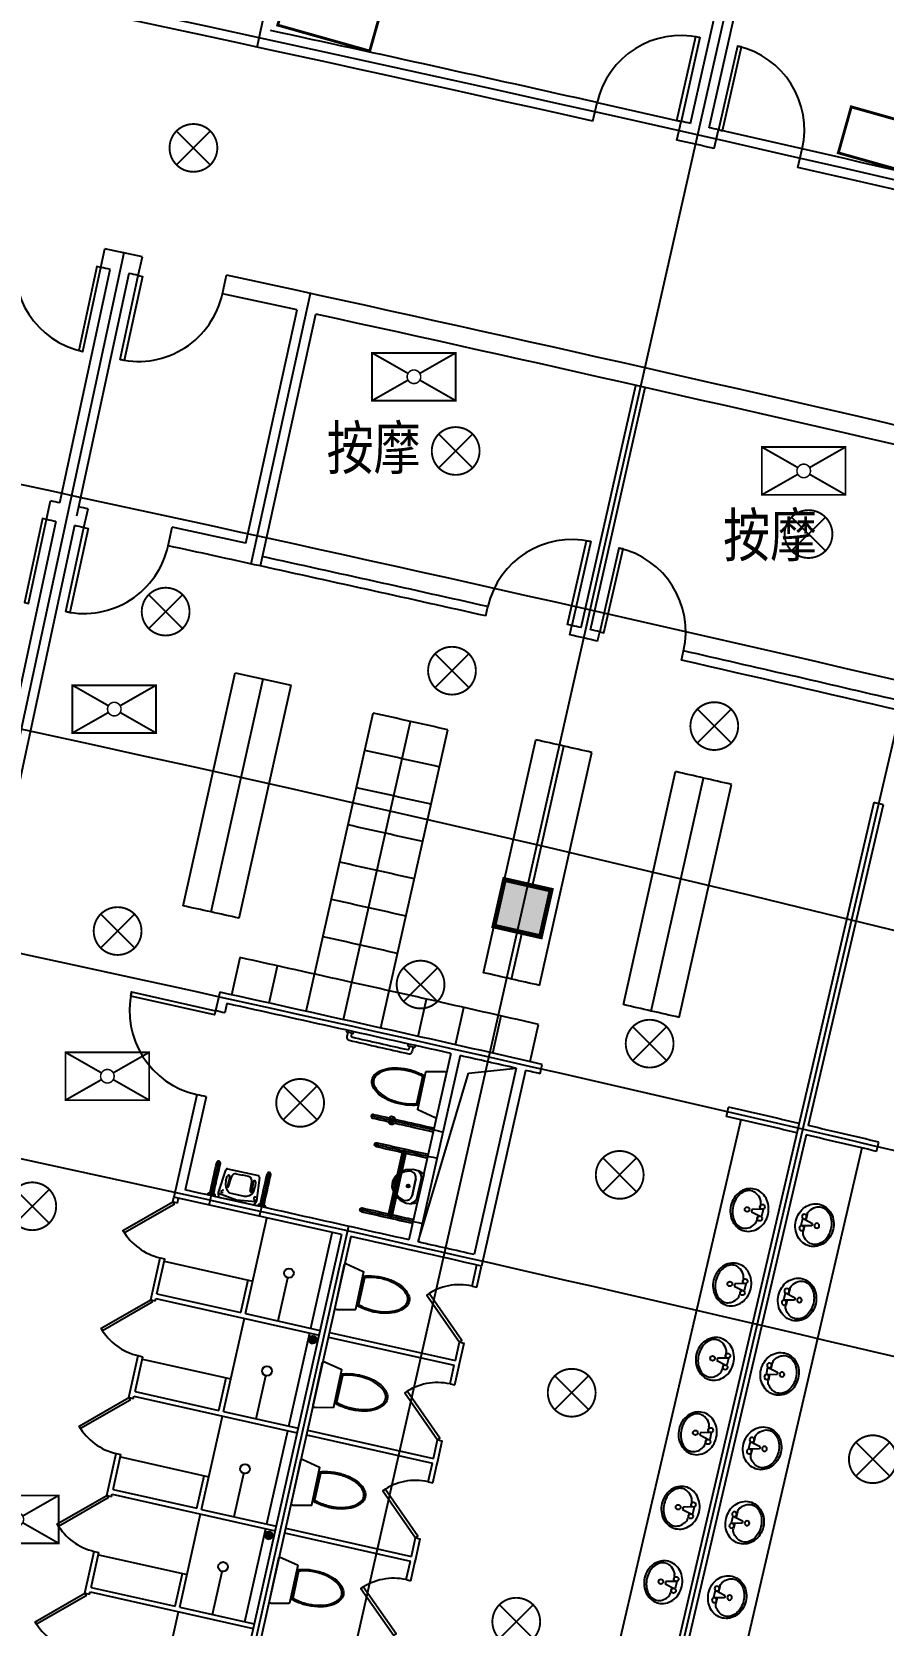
# Model space of a CAD drawing. Extents: x 23618587 to 48466785, y 42305484 to 86624613.
# Drawn here: x 24261250 to 24270158, y 43347831 to 43364513 of the extents above; entities that cross this region are included whole.
import ezdxf

# ---------------------------------------------------------------- set-up
doc = ezdxf.new("R2010")
doc.units = 0
doc.header["$MEASUREMENT"] = 0
doc.layers.get('0').update_dxf_attribs({"linetype": 'CONTINUOUS'})
for name, color, linetype in [('AC-W', 7, 'CONTINUOUS'), ('设备-动力', 3, 'CONTINUOUS'), ('设备-照明', 3, 'CONTINUOUS'), ('设备-箱柜', 3, 'CONTINUOUS')]:
    doc.layers.add(name, color=color, linetype=linetype)
doc.styles.add('ATT', font='txt')
doc.styles.add('IDQSTYLE', font='simplex.shx', dxfattribs={"width": 0.7, "bigfont": 'hzfs1.shx'})
doc.styles.add('Q1', font='SimSun.ttf', dxfattribs={"width": 0.8, "height": 450})

# ---------------------------------------------------------------- blocks, each defined once
blk = doc.blocks.new('15PLAV04')
at = {"color": 0, "linetype": 'ByBlock'}
for p, q in [((2.5, -1.5), (2.5, 1.5)), ((7, 0.5), (3, 1.5)), ((4, 1.25), (4, 3.635323)), ((7, -0.5), (7, 0.5)), ((3, -1.5), (7, -0.5)), ((4, -3.628449), (4, -1.25))]:
    blk.add_line(p, q, dxfattribs=at)
blk.add_lwpolyline([(8, 9, 0.109452), (4.986152, 8.332258, 0.102376), (2.343146, 6.363961, 0.093737), (0.622313, 3.491319, 0.088426), (0, 0, 0.088426), (0.622313, -3.491319, 0.093737), (2.343146, -6.363961, 0.102376), (4.986152, -8.332258, 0.109452), (8, -9, 0.109452), (11.013848, -8.332258, 0.102376), (13.656854, -6.363961, 0.093737), (15.377687, -3.491319, 0.088426), (16, 0, 0.088426), (15.377687, 3.491319, 0.093737), (13.656854, 6.363961, 0.102376), (11.013848, 8.332258, 0.109452)], format="xyb", close=True, dxfattribs=at)
for centre in [(3, 2.5), (9, 0), (3, -2.5)]:
    blk.add_circle(centre, 1, dxfattribs=at)
for centre, radius, start, end in [((9.915843, 1.787992), 6.448105, 118.911201, 143.130102), ((9, 3.446272), 4.553728, 90, 118.911201), ((9, 3.446272), 4.553728, 61.088799, 90), ((8.084157, 1.787992), 6.448105, 36.869898, 61.088799), ((7, 3.635323), 3, 146.09549, 180), ((11.358035, 0.706347), 8.250845, 143.130102, 146.09549), ((6.641965, 0.706347), 8.250845, 17.257939, 36.869898), ((4.368267, 0), 10.631733, 0, 17.257939), ((4.368267, 0), 10.631733, 342.742061, 0), ((7, -3.628449), 3, 180, 212.259808), ((9.915843, -1.787992), 6.448105, 212.259808, 241.088799), ((8.084157, -1.787992), 6.448105, 298.911201, 323.130102), ((6.641965, -0.706347), 8.250845, 323.130102, 342.742061), ((9, -3.446272), 4.553728, 241.088799, 270), ((9, -3.446272), 4.553728, 270, 298.911201)]:
    blk.add_arc(centre, radius, start, end, dxfattribs=at)
at = {"color": 0, "linetype": 'ByBlock', "style": 'ATT'}
for tag, p, flags in [('ITEM', (0, -17.5), 3), ('ROOM_NUMBER', (0, -26.5), 1)]:
    blk.add_attdef(tag, p, '', height=6, dxfattribs=dict(at, flags=flags))
blk = doc.blocks.new('WC-3')
for points in [[(382, 218, 0.033558), (397, 269, 0.056391), (412, 405, 0.056391), (397, 541, 0.070142), (358, 644, 0.106098), (290, 721, 0.162033), (225, 743, 0.162033), (161, 721, 0.106098), (93, 644, 0.070142), (54, 541, 0.056391), (38, 405, 0.056391), (54, 269, 0.033558), (69, 218)], [(55, 405, -0.056391), (70, 537, -0.070142), (108, 636, -0.106098), (170, 708, -0.162033), (225, 726, -0.162033), (280, 708, -0.106098), (343, 636, -0.070142), (381, 537, -0.056391), (396, 405, -0.056391), (381, 273, -0.027675), (369, 232), (81, 232, -0.027675), (70, 273, -0.056391)], [(-20, 24, 0.477064), (0, 0), (463, 0, 0.477064), (473, 12), (431, 207, 0.354037), (426, 211), (24, 211, 0.354037), (19, 207)]]:
    blk.add_lwpolyline(points, format="xyb", close=True)
blk = doc.blocks.new('HC000426')
at = {"color": 0, "linetype": 'Continuous', "const_width": 0.3}
blk.add_lwpolyline([(5, 2.5), (-5, 2.5), (-5, -2.5), (5, -2.5)], close=True, dxfattribs=at)
at = {"color": 0, "style": 'IDQSTYLE', "width": 0.7}
blk.add_attdef('PSFHATT', (7, -2.5), '', height=2.5, dxfattribs=at)
blk = doc.blocks.new('HC001494')
at = {"color": 0, "linetype": 'Continuous'}
for p, q in [((-1.77, 1.77), (1.77, -1.77)), ((1.77, 1.77), (-1.77, -1.77))]:
    blk.add_line(p, q, dxfattribs=at)
at = {"color": 0, "linetype": 'Continuous', "const_width": 0.2}
blk.add_lwpolyline([(1.77, -1.77, 0.198912), (2.5, 0, 0.198912), (1.77, 1.77, 0.198912), (0, 2.5, 0.198912), (-1.77, 1.77, 0.198912), (-2.5, 0, 0.198912), (-1.77, -1.77, 0.198912), (0, -2.5, 0.198912)], format="xyb", close=True, dxfattribs=at)
at = {"color": 0, "style": 'IDQSTYLE', "width": 0.7}
blk.add_attdef('PSFHATT', (4.5, -2.5), '', height=2.5, dxfattribs=at)
blk = doc.blocks.new('HC000704')
at = {"color": 0, "linetype": 'Continuous', "const_width": 0.2}
for points in [[(-0.61, 0.35), (-4.38, 2.5)], [(-4.38, 2.5), (4.37, 2.5), (4.37, -2.5), (-4.38, -2.5), (-4.38, 2.5)], [(4.37, 2.5), (0.61, 0.35)], [(-0.61, -0.35), (-4.38, -2.5)], [(0.61, -0.35), (4.37, -2.5)]]:
    blk.add_lwpolyline(points, dxfattribs=at)
at = {"color": 0, "linetype": 'Continuous', "const_width": 0.16}
blk.add_lwpolyline([(0, -0.71, 0.198912), (0.5, -0.5, 0.198912), (0.71, 0, 0.198912), (0.5, 0.5, 0.198912), (0, 0.71, 0.198912), (-0.5, 0.5, 0.198912), (-0.71, 0, 0.198912), (-0.5, -0.5, 0.198912)], format="xyb", close=True, dxfattribs=at)
at = {"color": 0, "style": 'IDQSTYLE', "width": 0.7}
blk.add_attdef('PSFHATT', (6.37, -2.5), '', height=2.5, dxfattribs=at)

msp = doc.modelspace()

# ---------------------------------------------------------------- hatches: boundary and pattern name
at = {"layer": 'AC-W'}
h = msp.add_hatch(dxfattribs=at)
h.set_pattern_fill('ANSI37', scale=4, angle=-70.72558463, style=0)
h.set_pattern_definition([(332.360699, (24148754.122, 43474348.291), (5.8915783, 11.2507469), []), (62.360699, (24148754.122, 43474348.291), (-11.2507469, 5.8915783), [])])
h.paths.add_polyline_path([(24264228.51475, 43350820.54882, 1), (24264148.51475, 43350820.54882, 1)])
h = msp.add_hatch(dxfattribs=at)
h.set_pattern_fill('ANSI37', scale=4, angle=-70.72558463, style=0)
h.set_pattern_definition([(332.360699, (24148294.615, 43472299.18), (5.8915783, 11.2507469), []), (62.360699, (24148294.615, 43472299.18), (-11.2507469, 5.8915783), [])])
h.paths.add_polyline_path([(24263769.00828, 43348771.43833, 1), (24263689.00828, 43348771.43833, 1)])

# ---------------------------------------------------------------- linework, layer by layer
at = {"layer": 'AC-W', "color": 7, "ltscale": 300}
for p, q in [((24262985.28361, 43340318.06729), (24280721.08484, 43418686.19764)), ((24263606.75806, 43364353.33562), (24265538.30785, 43373245.97951)), ((24263544.17814, 43358942.21609), (24264165.47366, 43361774.88125)), ((24270994.45597, 43360230.51137), (24267352.58704, 43344599.25017))]:
    msp.add_line(p, q, dxfattribs=at)
at = {"layer": 'AC-W', "color": 7}
for p, q in [((24268141.16528, 43363553.09354), (24268494.337, 43365113.6324)), ((24268336.23219, 43363508.94718), (24268689.40635, 43365069.49683)), ((24267121.63831, 43363577.63307), (24267165.38834, 43363772.78926)), ((24267165.38834, 43363772.78926), (24268043.58969, 43363575.14785)), ((24267999.51537, 43363380.06465), (24268043.58969, 43363575.14785)), ((24268389.57715, 43363291.78823), (24268433.79555, 43363486.83882)), ((24269311.51991, 43363287.08974), (24268433.79555, 43363486.83882)), ((24269266.9774, 43363092.11291), (24269311.51991, 43363287.08974)), ((24261973.14903, 43362046.37878), (24262015.19916, 43362241.90829)), ((24262364.10424, 43361962.14905), (24262406.29948, 43362157.64729)), ((24261544.34198, 43359581.42885), (24262070.87555, 43362025.35246)), ((24262266.38944, 43361983.22977), (24261718.79453, 43359441.54922)), ((24263243.52425, 43361771.57132), (24263286.04592, 43361966.99882)), ((24263489.346, 43359158.98719), (24264024.94559, 43361600.93995)), ((24263641.85425, 43358920.783), (24264220.30181, 43361558.09198)), ((24261404.49293, 43359406.94111), (24261446.54269, 43359602.47069)), ((24261502.2193, 43359385.91496), (24258774.77539, 43346726.39065)), ((24261795.44777, 43359322.71145), (24261837.64338, 43359518.20961)), ((24261697.73318, 43359343.79227), (24258970.28928, 43346684.26796)), ((24262674.8658, 43359132.12856), (24262717.38947, 43359327.55563)), ((24266000.44367, 43358397.43339), (24266022.3258, 43358495.00988)), ((24266878.38463, 43358199.77561), (24266900.43053, 43358297.31524)), ((24267170.9577, 43358133.56224), (24267193.05817, 43358231.08952)), ((24268048.4541, 43357933.94005), (24268070.71824, 43358031.43009)), ((24263379.0332, 43357801.89948), (24263964.9157, 43357672.49737)), ((24270060.81444, 43356443.58231), (24267349.25155, 43344805.28656)), ((24270158.20603, 43356420.89141), (24269375.36988, 43353060.88133)), ((24263216.15632, 43354457.98696), (24263172.39301, 43354262.83003)), ((24263291.92571, 43354338.85883), (24263270.04386, 43354241.27949)), ((24264543.01855, 43354063.12949), (24264540.83027, 43354053.50581)), ((24264558.11479, 43354039.31834), (24264547.00072, 43353990.44047)), ((24264621.02697, 43354045.39008), (24264618.83706, 43354035.75925)), ((24264597.11786, 43354030.44363), (24264590.43892, 43354001.07074)), ((24265186.4178, 43353916.94206), (24265184.2797, 43353907.4499)), ((24265201.59121, 43353893.28963), (24265194.99852, 43353864.02116)), ((24265240.60508, 43353884.46243), (24265229.62211, 43353835.70318)), ((24265264.46242, 43353899.36259), (24265262.31166, 43353889.81423)), ((24265173.29196, 43353858.66946), (24265173.28793, 43353858.65159)), ((24265634.30963, 43353816.1316), (24265196.39486, 43351863.30655)), ((24265731.85751, 43353794.12185), (24265294.23186, 43351842.5861)), ((24265294.23186, 43351842.5861), (24265819.48691, 43353611.07225)), ((24265819.48691, 43353611.07225), (24266317.05832, 43353661.67784)), ((24266317.05832, 43353661.67784), (24265879.43169, 43351710.13772)), ((24266414.57738, 43353639.53959), (24265955.06919, 43351590.42145)), ((24266567.75405, 43353604.7273), (24266589.93021, 43353702.23739)), ((24262975.46046, 43353384.63448), (24262734.76566, 43352311.28673)), ((24263073.11144, 43353363.08451), (24262854.29812, 43352387.31441)), ((24268518.401, 43353157.23928), (24268540.94412, 43353254.66519)), ((24269352.67898, 43352963.48974), (24267446.64315, 43344782.59565)), ((24270089.28879, 43352791.24403), (24270112.12743, 43352888.60109)), ((24265125.71451, 43352780.94001), (24264981.32779, 43352136.92722)), ((24265164.74559, 43352772.1893), (24265020.35886, 43352128.17651)), ((24263203.64964, 43352361.13514), (24263278.74536, 43352595.29855)), ((24263298.10579, 43352609.3163), (24263620.57089, 43352537.3562)), ((24263386.70842, 43352556.95367), (24263451.41146, 43352542.51479)), ((24263456.96525, 43352541.27542), (24263451.41146, 43352542.51479)), ((24263521.66829, 43352526.83654), (24263456.96525, 43352541.27542)), ((24265073.81089, 43352549.43261), (24265050.34758, 43352528.35352)), ((24265148.56002, 43352577.2812), (24265117.49934, 43352561.45533)), ((24265163.92437, 43352598.98644), (24265121.99049, 43352581.48736)), ((24265204.56739, 43352584.48298), (24265148.56002, 43352577.2812)), ((24265235.19553, 43352602.7976), (24265163.92437, 43352598.98644)), ((24265205.2219, 43352584.4526), (24265204.56739, 43352584.48298)), ((24265227.95776, 43352579.37064), (24265205.2219, 43352584.4526)), ((24265247.64252, 43352567.07933), (24265227.95776, 43352579.37064)), ((24265303.86634, 43352582.72081), (24265235.19553, 43352602.7976)), ((24265261.90192, 43352549.0612), (24265247.64252, 43352567.07933)), ((24265269.01606, 43352527.48948), (24265261.90192, 43352549.0612)), ((24265350.708, 43352550.76673), (24265283.27407, 43352249.07852)), ((24265283.27407, 43352249.07852), (24265350.708, 43352550.76673)), ((24265323.64905, 43352540.64533), (24265296.19592, 43352585.34756)), ((24265351.99564, 43352552.0323), (24265303.86634, 43352582.72081)), ((24265324.5616, 43352539.06226), (24265323.64905, 43352540.64533)), ((24265328.11867, 43352528.2764), (24265324.5616, 43352539.06226)), ((24263230.79866, 43352362.20899), (24263236.84997, 43352389.3259)), ((24263236.84997, 43352389.3259), (24263256.90965, 43352384.84945)), ((24263280.51522, 43352482.05605), (24263294.90158, 43352529.44902)), ((24263322.54542, 43352523.29764), (24263295.59182, 43352431.38429)), ((24263309.32023, 43352424.75455), (24263337.92116, 43352520.66116)), ((24263535.51117, 43352374.27863), (24263550.39752, 43352473.24573)), ((24263565.4354, 43352469.09523), (24263550.7557, 43352374.44288)), ((24263585.94459, 43352413.89758), (24263593.07179, 43352462.91047)), ((24263632.13501, 43352516.43744), (24263600.55371, 43352272.56351)), ((24265024.48814, 43352478.17298), (24265018.01797, 43352422.19279)), ((24265018.01797, 43352422.19279), (24265022.85579, 43352392.32173)), ((24265022.85579, 43352392.32173), (24265033.5425, 43352369.8222)), ((24265050.34758, 43352528.35352), (24265024.48814, 43352478.17298)), ((24265040.27319, 43352460.67638), (24265038.66234, 43352405.83403)), ((24265038.66234, 43352405.83403), (24265040.44423, 43352400.60619)), ((24265061.14091, 43352511.40509), (24265040.27319, 43352460.67638)), ((24265066.6041, 43352517.28793), (24265061.14091, 43352511.40509)), ((24265268.12687, 43352504.96605), (24265228.25805, 43352326.59955)), ((24265228.25805, 43352326.59955), (24265268.12687, 43352504.96605)), ((24265268.12687, 43352504.96605), (24265269.01606, 43352527.48948)), ((24265327.67408, 43352517.01468), (24265276.76364, 43352289.24985)), ((24265327.67408, 43352517.01468), (24265328.11867, 43352528.2764)), ((24262723.90906, 43352262.47311), (24262734.85112, 43352311.26787)), ((24262723.90906, 43352262.47311), (24262772.6974, 43352251.53248)), ((24262772.6974, 43352251.53248), (24262783.63803, 43352300.32083)), ((24263102.65062, 43352352.38494), (24263161.21024, 43352339.31699)), ((24263208.20745, 43352308.33733), (24263203.64964, 43352361.13514)), ((24263393.16598, 43352281.50719), (24263203.86578, 43352350.07404)), ((24263573.9818, 43352226.7125), (24263208.20745, 43352308.33733)), ((24263250.85835, 43352357.73255), (24263230.79866, 43352362.20899)), ((24263593.62263, 43352262.83642), (24263393.16598, 43352281.50719)), ((24263575.80815, 43352313.68526), (24263569.75684, 43352286.56835)), ((24263569.75684, 43352286.56835), (24263589.81653, 43352282.09191)), ((24263600.55371, 43352272.56351), (24263573.9818, 43352226.7125)), ((24263595.86784, 43352309.20881), (24263575.80815, 43352313.68526)), ((24263629.68719, 43352234.77343), (24263688.24681, 43352221.70548)), ((24265063.13083, 43352318.95369), (24265103.31215, 43352279.25753)), ((24265067.75073, 43352339.55999), (24265091.64228, 43352309.9659)), ((24265091.64228, 43352309.9659), (24265136.89143, 43352281.71201)), ((24265103.31215, 43352279.25753), (24265167.99521, 43352248.93478)), ((24265136.89143, 43352281.71201), (24265159.57817, 43352276.41543)), ((24265159.57817, 43352276.41543), (24265182.65264, 43352278.93673)), ((24265167.99521, 43352248.93478), (24265227.54407, 43352241.26776)), ((24265182.65264, 43352278.93673), (24265203.33171, 43352288.97183)), ((24265203.33171, 43352288.97183), (24265219.12119, 43352305.31033)), ((24265261.9598, 43352268.89105), (24265216.12874, 43352241.36804)), ((24265219.12119, 43352305.31033), (24265228.11663, 43352325.98157)), ((24265284.15926, 43352248.5436), (24265227.54409, 43352241.26776)), ((24265228.11663, 43352325.98157), (24265228.25804, 43352326.59954)), ((24265261.9598, 43352268.89105), (24265270.5523, 43352276.36946)), ((24265270.5523, 43352276.36946), (24265275.94593, 43352286.2839)), ((24265275.94593, 43352286.2839), (24265276.76364, 43352289.24985)), ((24263486.33366, 43351092.28778), (24263710.61659, 43352092.44885)), ((24264491.85277, 43351920.57541), (24263113.33334, 43345773.24391)), ((24264589.42946, 43351898.69415), (24263210.91003, 43345751.36265)), ((24264169.37049, 43350939.11896), (24264393.65342, 43351939.28003)), ((24262494.15582, 43351237.91787), (24262592.62149, 43351677.01297)), ((24262559.35511, 43351300.15976), (24262641.40984, 43351666.07234)), ((24262592.62149, 43351677.01297), (24262641.40984, 43351666.07234)), ((24262635.93952, 43351641.67817), (24263562.91808, 43351433.80619)), ((24265856.77388, 43351380.59208), (24265906.31029, 43351601.49338)), ((24265905.56222, 43351369.65145), (24265955.06919, 43351590.42145)), ((24263437.54532, 43351103.22841), (24263514.12973, 43351444.74683)), ((24263827.85208, 43351015.70337), (24263929.05291, 43351466.99556)), ((24265856.77388, 43351380.59208), (24265905.56222, 43351369.65145)), ((24262494.15582, 43351237.91787), (24262542.94416, 43351226.97724)), ((24262542.94416, 43351226.97724), (24262548.41448, 43351251.37141)), ((24262548.41448, 43351251.37141), (24264256.00655, 43350868.44935)), ((24262559.35511, 43351300.15976), (24263437.54532, 43351103.22841)), ((24263256.58043, 43350067.73253), (24263475.39303, 43351043.49943)), ((24263486.33366, 43351092.28778), (24264266.94718, 43350917.23769)), ((24263939.61726, 43349914.56371), (24264158.42986, 43350890.33061)), ((24264364.43848, 43350895.37558), (24265681.72379, 43350599.97856)), ((24264353.49785, 43350846.58724), (24265670.78316, 43350551.19022)), ((24265681.72379, 43350599.97856), (24265725.48631, 43350795.13194)), ((24265719.57151, 43350540.24959), (24265774.27466, 43350784.19131)), ((24265725.48631, 43350795.13194), (24265774.27466, 43350784.19131)), ((24262264.40258, 43350213.36262), (24262362.86825, 43350652.45773)), ((24262329.60187, 43350275.60451), (24262411.6566, 43350641.5171)), ((24262362.86825, 43350652.45773), (24262411.6566, 43350641.5171)), ((24262406.18628, 43350617.12293), (24263333.16484, 43350409.25095)), ((24265627.02064, 43350356.03684), (24265670.78316, 43350551.19022)), ((24265675.80899, 43350345.09621), (24265725.31595, 43350565.8662)), ((24263207.79208, 43350078.67317), (24263284.37649, 43350420.19158)), ((24263598.09884, 43349991.14812), (24263699.29967, 43350442.44031)), ((24262264.40258, 43350213.36262), (24262313.19093, 43350202.42199)), ((24262313.19093, 43350202.42199), (24262318.66124, 43350226.81617)), ((24262318.66124, 43350226.81617), (24264026.25332, 43349843.8941)), ((24262329.60187, 43350275.60451), (24263207.79208, 43350078.67317)), ((24265627.02064, 43350356.03684), (24265675.80899, 43350345.09621)), ((24263256.58043, 43350067.73253), (24264037.19395, 43349892.68245)), ((24263026.82719, 43349043.17729), (24263245.6398, 43350018.94419)), ((24263709.86402, 43348890.00847), (24263928.67663, 43349865.77537)), ((24264134.68524, 43349870.82034), (24265451.97056, 43349575.42332)), ((24264123.74461, 43349822.03199), (24265441.02993, 43349526.63497)), ((24265451.97056, 43349575.42332), (24265495.73308, 43349770.5767)), ((24265489.81827, 43349515.69434), (24265544.52142, 43349759.63607)), ((24265495.73308, 43349770.5767), (24265544.52142, 43349759.63607)), ((24262034.64934, 43349188.80738), (24262133.11502, 43349627.90248)), ((24262099.84863, 43349251.04927), (24262181.90336, 43349616.96185)), ((24262133.11502, 43349627.90248), (24262181.90336, 43349616.96185)), ((24262176.43305, 43349592.56768), (24263103.4116, 43349384.6957)), ((24265446.05575, 43349320.54096), (24265495.56271, 43349541.31096)), ((24262978.03884, 43349054.11792), (24263054.62326, 43349395.63634)), ((24263368.3456, 43348966.59288), (24263469.54643, 43349417.88507)), ((24265397.2674, 43349331.48159), (24265441.02993, 43349526.63497)), ((24262083.43769, 43349177.86675), (24262088.908, 43349202.26092)), ((24262088.908, 43349202.26092), (24263796.50008, 43348819.33886)), ((24262099.84863, 43349251.04927), (24262978.03884, 43349054.11792)), ((24265397.2674, 43349331.48159), (24265446.05575, 43349320.54096)), ((24262034.64934, 43349188.80738), (24262083.43769, 43349177.86675)), ((24263026.82719, 43349043.17729), (24263807.44071, 43348868.1272)), ((24262797.07395, 43348018.62204), (24263015.88656, 43348994.38894)), ((24263480.11078, 43347865.45322), (24263698.92339, 43348841.22012)), ((24263893.99137, 43348797.47675), (24265211.27669, 43348502.07973)), ((24263904.932, 43348846.26509), (24265222.21732, 43348550.86807)), ((24265222.21732, 43348550.86807), (24265265.97984, 43348746.02145)), ((24265260.06503, 43348491.1391), (24265314.76818, 43348735.08082)), ((24265265.97984, 43348746.02145), (24265314.76818, 43348735.08082)), ((24261804.89611, 43348164.25213), (24261903.36178, 43348603.34724)), ((24261870.0954, 43348226.49402), (24261952.15012, 43348592.40661)), ((24261903.36178, 43348603.34724), (24261952.15012, 43348592.40661)), ((24261946.67981, 43348568.01244), (24262873.65836, 43348360.14046)), ((24262748.28561, 43348029.56268), (24262824.87002, 43348371.08109)), ((24263138.59237, 43347942.03763), (24263239.7932, 43348393.32982)), ((24265167.51417, 43348306.92635), (24265211.27669, 43348502.07973)), ((24265216.30251, 43348295.98572), (24265265.80948, 43348516.75571)), ((24261870.0954, 43348226.49402), (24262748.28561, 43348029.56268)), ((24265167.51417, 43348306.92635), (24265216.30251, 43348295.98572)), ((24261804.89611, 43348164.25213), (24261853.68445, 43348153.3115)), ((24261853.68445, 43348153.3115), (24261859.15477, 43348177.70568)), ((24261859.15477, 43348177.70568), (24263566.74684, 43347794.78361)), ((24262567.32071, 43346994.0668), (24262786.13332, 43347969.8337)), ((24262797.07395, 43348018.62204), (24263577.68747, 43347843.57196))]:
    msp.add_line(p, q, dxfattribs=at)
at = {"layer": 'AC-W', "color": 7, "ltscale": 1000}
for p, q in [((24262210.75714, 43362199.81407), (24258830.42801, 43346509.90064)), ((24266997.98174, 43358275.25716), (24267571.88446, 43360811.12698)), ((24267095.51519, 43358253.18398), (24267669.41791, 43360789.0538)), ((24262832.55801, 43355362.34131), (24263379.0332, 43357801.89948)), ((24263125.51866, 43355297.72683), (24263671.99284, 43357737.28051)), ((24263418.44236, 43355232.94742), (24263964.9157, 43357672.49737)), ((24264122.19275, 43354257.29044), (24264821.67734, 43357379.90863)), ((24264512.61826, 43354170.29545), (24265212.10226, 43357292.91101)), ((24264902.97798, 43354083.00681), (24265602.46178, 43357205.62148)), ((24265977.4383, 43354661.44611), (24266523.91164, 43357100.99606)), ((24266488.61413, 43355570.98132), (24266816.47902, 43357034.62599)), ((24266562.53445, 43354528.53358), (24267109.00964, 43356968.09175)), ((24267439.90158, 43354327.92774), (24267986.38082, 43356767.50403)), ((24267732.28339, 43354260.72925), (24268278.76433, 43356700.31311)), ((24268024.62826, 43354193.36581), (24268571.11107, 43356632.95803)), ((24266270.00485, 43354595.07232), (24266379.31947, 43355083.07139)), ((24263341.14439, 43354430.39943), (24263428.58026, 43354820.72803)), ((24263731.70146, 43354343.99176), (24263819.13716, 43354734.31959)), ((24265293.30482, 43353995.57133), (24265380.70743, 43354385.75145)), ((24265683.50009, 43353907.54854), (24265770.93566, 43354297.87581)), ((24266073.66247, 43353819.37891), (24266161.09817, 43354209.70674)), ((24266463.75907, 43353730.91562), (24266551.19494, 43354121.24422)), ((24268670.84817, 43353121.94131), (24266764.90197, 43344941.43197)), ((24265149.60532, 43352796.07983), (24264996.46789, 43352113.03596)), ((24269936.93891, 43352826.95957), (24268030.99272, 43344646.45024)), ((24264562.52289, 43352007.21377), (24263162.12221, 43345762.30561))]:
    msp.add_line(p, q, dxfattribs=at)
at = {"layer": 'AC-W', "color": 7}
for points in [[(24268043.58969, 43363575.14785), (24267999.68774, 43363585.02809), (24268197.29259, 43364463.067), (24268241.19454, 43364453.18676)], [(24268433.79555, 43363486.83882), (24268477.67365, 43363476.85321), (24268677.38578, 43364354.41521), (24268633.50768, 43364364.40082)], [(24261973.14903, 43362046.37878), (24261929.14701, 43362055.80332), (24261740.65622, 43361175.76286), (24261784.65824, 43361166.33832)], [(24262364.10424, 43361962.14905), (24262408.0834, 43361952.61839), (24262217.47031, 43361073.03517), (24262173.49115, 43361082.56582)], [(24261404.49293, 43359406.94111), (24261360.49091, 43359416.36565), (24261172.00011, 43358536.32518), (24261216.00214, 43358526.90064)], [(24261795.44777, 43359322.71145), (24261839.42693, 43359313.1808), (24261648.81384, 43358433.59757), (24261604.83468, 43358443.12823)], [(24266900.43053, 43358297.31524), (24266856.52938, 43358307.19905), (24267054.20559, 43359185.22189), (24267098.10674, 43359175.33808)], [(24267193.05817, 43358231.08952), (24267236.93708, 43358221.10748), (24267436.57789, 43359098.68571), (24267392.69898, 43359108.66775)], [(24263172.46715, 43354263.16076), (24263162.62059, 43354219.25125), (24262284.43038, 43354416.18259), (24262294.27694, 43354460.0921)], [(24262723.90906, 43352262.47311), (24262738.83269, 43352236.44841), (24262218.33868, 43351937.97566), (24262203.41504, 43351964.00036)], [(24262494.15582, 43351237.91787), (24262509.07946, 43351211.89317), (24261988.58544, 43350913.42042), (24261973.66181, 43350939.44512)], [(24265725.48631, 43350795.13194), (24265750.09397, 43350812.29188), (24265406.89527, 43351304.44496), (24265382.28762, 43351287.28502)], [(24262264.40258, 43350213.36262), (24262279.32622, 43350187.33792), (24261758.83221, 43349888.86517), (24261743.90857, 43349914.88987)], [(24265495.73308, 43349770.5767), (24265520.34073, 43349787.73663), (24265177.14203, 43350279.88971), (24265152.53438, 43350262.72978)], [(24265265.97984, 43348746.02145), (24265290.58749, 43348763.18139), (24264947.3888, 43349255.33447), (24264922.78114, 43349238.17453)], [(24262034.64934, 43349188.80738), (24262049.57298, 43349162.78268), (24261529.07897, 43348864.30993), (24261514.15533, 43348890.33463)], [(24265036.2266, 43347721.46621), (24265060.83426, 43347738.62614), (24264717.63556, 43348230.77922), (24264693.0279, 43348213.61929)], [(24261804.89611, 43348164.25213), (24261819.81974, 43348138.22743), (24261299.32573, 43347839.75468), (24261284.40209, 43347865.77938)]]:
    msp.add_lwpolyline(points, close=True, dxfattribs=at)
at = {"layer": 'AC-W', "color": 7, "const_width": 50}
msp.add_lwpolyline([(24266196.02563, 43355637.25715), (24266683.67173, 43355526.79775), (24266573.21233, 43355039.15165), (24266085.56623, 43355149.61105), (24266196.02563, 43355637.25715)], dxfattribs=at)
at = {"layer": 'AC-W', "color": 7}
for points in [[(24263298.10579, 43352609.3163), (24263292.51677, 43352609.31443), (24263287.07082, 43352606.93307), (24263282.42481, 43352602.45947), (24263279.13911, 43352596.43321), (24263278.74536, 43352595.29855)], [(24263322.54542, 43352523.29764), (24263322.87043, 43352529.475), (24263321.47241, 43352535.20322), (24263318.51996, 43352539.79139), (24263314.3692, 43352542.68611), (24263309.52077, 43352543.53824), (24263304.55946, 43352542.24499), (24263300.08369, 43352538.96236), (24263296.63328, 43352534.08626), (24263294.90158, 43352529.44902)], [(24263386.70842, 43352556.95367), (24263372.73587, 43352556.94898), (24263359.12101, 43352550.9956), (24263347.50598, 43352539.8116), (24263339.29173, 43352524.74593), (24263337.92116, 43352520.66116)], [(24263632.13501, 43352516.43744), (24263632.05781, 43352523.34882), (24263630.06408, 43352529.56999), (24263626.39428, 43352534.35059), (24263621.49105, 43352537.11402), (24263620.57089, 43352537.3562)], [(24263280.51522, 43352482.05605), (24263275.03697, 43352447.4253), (24263279.31149, 43352413.75576), (24263292.82321, 43352385.10848), (24263317.19758, 43352356.52143), (24263317.19758, 43352356.52143)], [(24263295.59182, 43352431.38429), (24263295.10208, 43352428.08658), (24263295.54024, 43352424.894), (24263296.85344, 43352422.19162), (24263298.88329, 43352420.30538), (24263301.38497, 43352419.46279), (24263304.05672, 43352419.76549), (24263306.57631, 43352421.17696), (24263308.63983, 43352423.52696), (24263309.32023, 43352424.75455)], [(24263500.8624, 43352321.70199), (24263528.79263, 43352328.87391), (24263554.01964, 43352347.25565), (24263573.5007, 43352374.63009), (24263584.88609, 43352407.69548), (24263585.94459, 43352413.89758)], [(24263550.39752, 43352473.24573), (24263550.56832, 43352490.57013), (24263545.92573, 43352506.31954), (24263537.02973, 43352518.59436), (24263524.95329, 43352525.91405), (24263521.66829, 43352526.83654)], [(24263535.51117, 43352374.27863), (24263535.9935, 43352371.1011), (24263537.34557, 43352368.43115), (24263539.40429, 43352366.59081), (24263541.92137, 43352365.80205), (24263544.59319, 43352366.16001), (24263547.0975, 43352367.62152), (24263549.13224, 43352370.01029), (24263550.45199, 43352373.0382), (24263550.7557, 43352374.44288)], [(24263593.07179, 43352462.91047), (24263593.40155, 43352469.08804), (24263592.00809, 43352474.81847), (24263589.05948, 43352479.41059), (24263584.91136, 43352482.31051), (24263580.06406, 43352483.16847), (24263575.10224, 43352481.88098), (24263570.62436, 43352478.60334), (24263567.17052, 43352473.73086), (24263565.4354, 43352469.09523)], [(24263317.19758, 43352356.52143), (24263470.75658, 43352321.69187), (24263500.8624, 43352321.70199)]]:
    msp.add_lwpolyline(points, dxfattribs=at)
for centre, radius in [((24265016.04308, 43353115.0503), 20.02529), ((24264857.07896, 43352861.74865), 20), ((24265188.37902, 43352428.67023), 16.17404), ((24264703.56434, 43352178.78946), 20), ((24263939.99354, 43351515.7839), 50), ((24264188.51475, 43350820.54882), 40), ((24263710.2403, 43350491.22866), 50), ((24263480.48707, 43349466.67341), 50), ((24263729.00828, 43348771.43833), 40), ((24263250.73383, 43348442.11817), 50)]:
    msp.add_circle(centre, radius, dxfattribs=at)
at = {"layer": 'AC-W', "color": 7, "ltscale": 300}
for centre, radius, start, end in [((24148685.34615, 42835267.72991), 541522.67138, 72.0437285067, 80.4223031797), ((24148685.34615, 42835267.72991), 536422.67138, 75.9011692003, 79.7630116018), ((24189155.60529, 43024204.46017), 340697.35775, 71.8160243413, 83.5359768094), ((24194114.69426, 43065582.01377), 289024.74556, 73.5419145235, 83.5945055841)]:
    msp.add_arc(centre, radius, start, end, dxfattribs=at)
at = {"layer": 'AC-W', "color": 7}
for centre, radius, start, end in [((24148685.34615, 42835267.72991), 541422.67138, 77.3643659249, 79.5114729255), ((24148759.7883, 42835660.74182), 530172.67138, 79.4743453433, 79.4743453433), ((24148766.30591, 42835659.45113), 530172.67138, 78.1227654299, 78.1227654299), ((24148779.34207, 42835656.52904), 530172.67138, 76.2090487924, 76.2090487924), ((24148685.34615, 42835267.72991), 541622.67138, 77.3643659249, 77.7346989034), ((24268043.58969, 43363575.14785), 900, 77.316753682, 167.316753678), ((24268433.79555, 43363486.83882), 900, 347.1792072, 77.179207189), ((24148685.34615, 42835267.72991), 541622.67138, 77.2585589784, 77.2691414235), ((24148685.34615, 42835267.72991), 541422.67138, 77.2268194431, 77.2691414235), ((24148685.34615, 42835267.72991), 541622.67138, 77.2268194431, 77.2374019001), ((24148685.34615, 42835267.72991), 541622.67138, 76.5985499163, 77.1315949475), ((24148685.34615, 42835267.72991), 541422.67138, 76.2824605612, 77.1315949475), ((24261973.14903, 43362046.37878), 900, 167.910802085, 257.910802079), ((24148685.34615, 42835267.72991), 539022.67138, 77.820433983, 77.8629601496), ((24148685.34615, 42835267.72991), 538822.67138, 77.8523305858, 77.8629601496), ((24148685.34615, 42835267.72991), 538822.67138, 77.820433983, 77.8310635526), ((24148685.34615, 42835267.72991), 539022.67138, 76.028745682, 77.7247501135), ((24262364.10424, 43361962.14905), 900, 257.77259205, 347.772592053), ((24148685.34615, 42835267.72991), 538822.67138, 77.6396996631, 77.7247501135), ((24148685.34615, 42835267.72991), 538822.67138, 76.1350631662, 77.6184326328), ((24148685.34615, 42835267.72991), 536322.67138, 77.8523801471, 77.8630672097), ((24148685.34615, 42835267.72991), 536122.67138, 77.8523841321, 77.8630672097), ((24148685.34615, 42835267.72991), 536322.67138, 77.8203269321, 77.8310139864), ((24148685.34615, 42835267.72991), 536122.67138, 77.8203269321, 77.8310100021), ((24148685.34615, 42835267.72991), 536322.67138, 77.6397492242, 77.7241612602), ((24261795.44777, 43359322.71145), 900, 257.77259205, 347.772592053), ((24148685.34615, 42835267.72991), 536122.67138, 77.6183790803, 77.7241612602), ((24266900.43053, 43358297.31524), 900, 77.312096865, 167.312096856), ((24267193.05817, 43358231.08952), 900, 347.183864022, 77.183864016), ((24148503.81893, 42834488.59714), 535922.67138, 76.8794932254, 76.8901842749), ((24263172.46715, 43354263.16076), 900, 167.360698738, 257.360698732), ((24148685.34615, 42835267.72991), 531672.67138, 77.1874784683, 77.5600646466), ((24148772.87119, 42835658.03667), 531072.67138, 77.549501151, 77.5602898884), ((24148685.34615, 42835267.72991), 531572.67138, 77.2906381997, 77.5493235515), ((24264550.58137, 43354051.28856), 10, 167.189653441, 257.178060186), ((24384750.72617, 43882178.04977), 541642.67138, 257.1780601864, 257.1844071936), ((24264576.254, 43353983.78873), 30, 167.189653441, 257.197124489), ((24404711.92023, 43970649.97271), 632418.47824, 257.19712448907, 257.25510441711), ((24264600.19001, 43353998.85349), 10, 167.189653441, 257.199677034), ((24405898.25154, 43975908.36726), 637769.03404, 257.1996770342, 257.2535715001), ((24264609.08597, 43354037.97649), 10, 257.184407194, 347.189653441), ((24265194.03528, 43353905.25246), 10, 167.306038907, 257.247858), ((24384750.72617, 43882178.04977), 541642.67138, 257.2478579999, 257.2542050029), ((24265252.55608, 43353892.01166), 10, 257.254205003, 347.306038907), ((24265185.24294, 43353866.21859), 10, 257.2535715, 347.306038907), ((24265200.35538, 43353842.29548), 30, 257.255104417, 347.306038907), ((24148685.34615, 42835267.72991), 531572.67138, 77.2151882807, 77.2798596505), ((24148685.34615, 42835267.72991), 531572.67138, 77.1874784683, 77.2044096944), ((24148772.87119, 42835658.03667), 530172.67138, 77.5498216491, 77.5606287195), ((24148685.34615, 42835267.72991), 531672.67138, 76.8902270098, 76.9717655816), ((24264820.98434, 43353159.23275), 20, 77.226819772, 257.226819772), ((24384750.72617, 43882178.04977), 542462.67138, 257.2268197716, 257.2954763562), ((24384750.72617, 43882178.04977), 542422.67138, 257.2268197716, 257.2954763562), ((24265016.04308, 43353115.0503), 40.02529, 197.225210536, 317.270679222), ((24265016.04308, 43353115.0503), 40.02529, 17.228872593, 137.267017157), ((24148685.34615, 42835267.72991), 531572.67138, 76.8902280235, 76.9717655816), ((24148685.34615, 42835267.72991), 531672.67138, 76.7979119221, 76.879450489), ((24383912.64314, 43882518.72252), 542852.67138, 257.3316899671, 257.3896931425), ((24148685.34615, 42835267.72991), 531572.67138, 76.7979119221, 76.8794494754), ((24383912.64314, 43882518.72252), 542892.67138, 257.3316899671, 257.3612213649), ((24265145.22997, 43352776.56429), 20, 347.363332126, 167.363332126), ((24383912.64314, 43882518.72252), 542892.67138, 257.365442881, 257.3896939216), ((23734212.2516, 43470254.63304), 541882.67138, 347.4328929264, 347.4677853674), ((23734212.2516, 43470254.63304), 541922.67138, 347.432891988, 347.467781856), ((24263203.53187, 43352667.51364), 20, 347.467734495, 167.467734495), ((23734212.2516, 43470254.63304), 542422.67138, 347.4328802941, 347.467738), ((23734212.2516, 43470254.63304), 542462.67138, 347.432879359, 347.4677344948), ((24263730.66581, 43352550.33938), 20, 347.467734495, 167.467734495), ((24148685.34615, 42835267.72991), 529572.67138, 77.2903736099, 77.5500359165), ((24148685.34615, 42835267.72991), 529472.67138, 77.3661093817, 77.5608930311), ((23734212.2516, 43470254.63304), 541862.67138, 347.4307833049, 347.4318357947), ((24263100.47263, 43352342.625), 10, 77.420204771, 167.431835791), ((24263159.03225, 43352329.55705), 10, 347.431834507, 77.420204771), ((23734212.2516, 43470254.63304), 541942.67138, 347.4307833049, 347.4318345066), ((23734212.2516, 43470254.63304), 542402.67138, 347.4307833049, 347.4318242144), ((24263627.5092, 43352225.01349), 10, 77.420204771, 167.431824214), ((24263686.06882, 43352211.94555), 10, 347.43182293, 77.420204771), ((23734212.2516, 43470254.63304), 542482.67138, 347.4307833049, 347.4318229295), ((24383912.64314, 43882518.72252), 543592.67138, 257.3316899671, 257.38970751), ((24383912.64314, 43882518.72252), 543552.67138, 257.3316899671, 257.3612239224), ((24265000.84324, 43352132.5515), 20, 167.362278027, 347.364386223), ((24383912.64314, 43882518.72252), 543552.67138, 257.3654403242, 257.3897067308), ((24262723.90906, 43352262.47311), 600, 209.831739167, 257.360698732), ((24148685.34615, 42835267.72991), 529472.67138, 77.2037898145, 77.3552881024), ((24148685.34615, 42835267.72991), 529572.67138, 77.2146387398, 77.2795543512), ((24265725.48631, 43350795.13194), 600, 77.360698732, 124.889658318), ((24262494.15582, 43351237.91787), 600, 209.831739167, 257.360698732), ((24265495.73308, 43349770.5767), 600, 77.360698732, 124.889658318), ((24262264.40258, 43350213.36262), 600, 209.831739167, 257.360698732), ((24265265.97984, 43348746.02145), 600, 77.360698732, 124.889658318), ((24262034.64934, 43349188.80738), 600, 209.831739167, 257.360698732), ((24265036.2266, 43347721.46621), 600, 77.360698732, 124.889658318), ((24261804.89611, 43348164.25213), 600, 209.831739167, 257.360698732)]:
    msp.add_arc(centre, radius, start, end, dxfattribs=at)
at = {"layer": 'AC-W', "color": 7, "ltscale": 1000}
for centre, radius, start, end in [((24148685.34615, 42835267.72991), 536122.67138, 77.3601841753, 77.6183790803), ((24148685.34615, 42835267.72991), 536222.67138, 77.3601841753, 77.6183810742), ((24148685.34615, 42835267.72991), 531622.67138, 75.9010727668, 79.7553601989), ((24148685.34615, 42835267.72991), 536222.67138, 77.2533229703, 77.2640095355), ((24148685.34615, 42835267.72991), 536222.67138, 77.2319513318, 77.2426378966), ((24148685.34615, 42835267.72991), 536122.67138, 77.2319513318, 77.2640095355), ((24148685.34615, 42835267.72991), 536122.67138, 76.6339007985, 77.1357767107), ((24148685.34615, 42835267.72991), 536222.67138, 76.890181289, 77.1357767107), ((24148685.34615, 42835267.72991), 534872.67138, 77.3738466049, 77.4595429759), ((24148316.72019, 42835351.2294), 534972.67138, 77.1703554492, 77.2346159748), ((24148685.34615, 42835267.72991), 534472.67138, 77.3738466049, 77.4596071112), ((24148316.72019, 42835351.2294), 534972.67138, 77.0097028493, 77.0739641586), ((24148685.34615, 42835267.72991), 534072.67138, 77.3738466049, 77.4596713427), ((24148685.34615, 42835267.72991), 529522.67138, 75.9010300181, 79.7553601989), ((24148685.34615, 42835267.72991), 533672.67138, 77.3738466049, 77.4597356698), ((24148685.34615, 42835267.72991), 533272.67138, 77.3738466049, 77.4598000923), ((24148685.34615, 42835267.72991), 532872.67138, 77.3738466049, 77.459864611), ((24148294.84868, 42835354.40011), 532472.67138, 77.5137309483, 77.5782931797), ((24148685.34615, 42835267.72991), 532472.67138, 77.3738466049, 77.4599292253), ((24148685.34615, 42835267.72991), 532072.67138, 77.4169526698, 77.5462711022), ((24148685.34615, 42835267.72991), 532072.67138, 77.3307729667, 77.4169202618), ((24148316.72019, 42835351.2294), 532472.67138, 77.1694000349, 77.2339622744), ((24148685.34615, 42835267.72991), 532072.67138, 77.2014221288, 77.3307405485), ((24148316.72019, 42835351.2294), 532472.67138, 77.007993137, 77.0725561814), ((24384750.72617, 43882178.04977), 542442.67138, 257.224707262, 257.3060389106), ((24383912.64314, 43882518.72252), 542872.67138, 257.3295791366, 257.4002477121), ((23734212.2516, 43470254.63304), 541902.67138, 347.4202047642, 347.4698491103), ((23734212.2516, 43470254.63304), 542442.67138, 347.4202047642, 347.4698470064), ((24383912.64314, 43882518.72252), 543572.67138, 257.3295818576, 257.4002477121)]:
    msp.add_arc(centre, radius, start, end, dxfattribs=at)
at = {"layer": 'AC-W', "color": 7, "ltscale": 5000}
msp.add_arc((24148685.34615, 42835267.72991), 523172.67138, 75.9757445122, 79.7430769427, dxfattribs=at)
at = {"layer": 'AC-W', "color": 7}
msp.add_point((24265188.37902, 43352428.67023), dxfattribs=at)
msp.add_solid([(24266196.02563, 43355637.25715), (24266683.67173, 43355526.79775), (24266085.56623, 43355149.61105), (24266573.21233, 43355039.15165)], dxfattribs=at)

# ---------------------------------------------------------------- block references
at = {"layer": 'AC-W', "color": 7, "xscale": -1}
for p, rotation in [((24265584.82341, 43353603.19345), 77.64809331870762), ((24264425.07519, 43351156.98401), 257.8369682890182), ((24264195.32195, 43350132.42877), 257.8369682890182), ((24263965.56872, 43349107.87352), 257.8369682890182), ((24263735.81548, 43348083.31828), 257.8369682890182)]:
    msp.add_blockref('WC-3', p, dxfattribs=dict(at, rotation=rotation))
at = {"layer": 'AC-W', "color": 7, "yscale": 25, "zscale": 25}
for p, xscale, rotation in [((24268953.7235, 43352132.3365), 24.99999999993258, 166.9309988325665), ((24269245.80661, 43352064.28515), -25.0000000001514, 166.8386786743979), ((24268773.37856, 43351352.92923), 24.99999999993258, 166.9309988325665), ((24269063.09753, 43351285.42869), -25.0000000001514, 166.8386786743979), ((24268593.03361, 43350573.52195), 24.99999999993258, 166.9309988325665), ((24268880.38845, 43350506.57222), -25.0000000001514, 166.8386786743979), ((24268412.68867, 43349794.11468), 24.99999999993258, 166.9309988325665), ((24268697.67937, 43349727.71576), -25.0000000001514, 166.8386786743979), ((24268232.34372, 43349014.7074), 24.99999999993258, 166.9309988325665), ((24268514.97029, 43348948.8593), -25.0000000001514, 166.8386786743979), ((24268051.99878, 43348235.30012), 24.99999999993258, 166.9309988325665), ((24268332.26121, 43348170.00283), -25.0000000001514, 166.8386786743979)]:
    msp.add_blockref('15PLAV04', p, dxfattribs=dict(at, xscale=xscale, rotation=rotation))
at = {"layer": '设备-动力', "xscale": 100, "yscale": 100, "zscale": 100}
for p in [(24265248.23065, 43360901.56652), (24269327.20996, 43359915.65209), (24262112.63612, 43357421.86853), (24262040.14242, 43353577.76883), (24261092.89129, 43348938.1715)]:
    msp.add_blockref('HC000704', p, dxfattribs=at)
at = {"layer": '设备-照明', "color": 3, "xscale": 100, "yscale": 100, "zscale": 100}
for p in [(24262940.64452, 43363297.61541), (24265685.08681, 43360124.46043), (24269377.43301, 43359254.53594), (24262650.01689, 43358442.6064), (24265646.4235, 43357823.99343), (24268391.51858, 43357244.04376), (24262147.39385, 43355098.23), (24265317.78535, 43354537.61199), (24267714.91064, 43353918.99901), (24264057.36141, 43353298.93616), (24267401.73782, 43352545.0016), (24261254.27136, 43352216.36345), (24266899.11477, 43350263.86624), (24270050.17462, 43349567.92665), (24266319.16511, 43347866.74096)]:
    msp.add_blockref('HC001494', p, dxfattribs=at)
at = {"layer": '设备-箱柜', "color": 142, "extrusion": (-1.91543e-12, -6.79408e-12, -1), "xscale": 100, "yscale": 100, "zscale": 100, "rotation": 195.7445776795601}
for p in [(-24264372.18132, 43364688.23753, -0.00034), (-24270238.47095, 43363351.15714, -0.00034)]:
    msp.add_blockref('HC000426', p, dxfattribs=at)

# ---------------------------------------------------------------- texts
at = {"layer": 'AC-W', "color": 7, "style": 'Q1', "width": 0.8}
for p in [(24264335.03932, 43359932.92122), (24268484.28063, 43359019.47871)]:
    msp.add_text('按摩', height=450, dxfattribs=at).set_placement(p)

doc.saveas('drawing.dxf')
